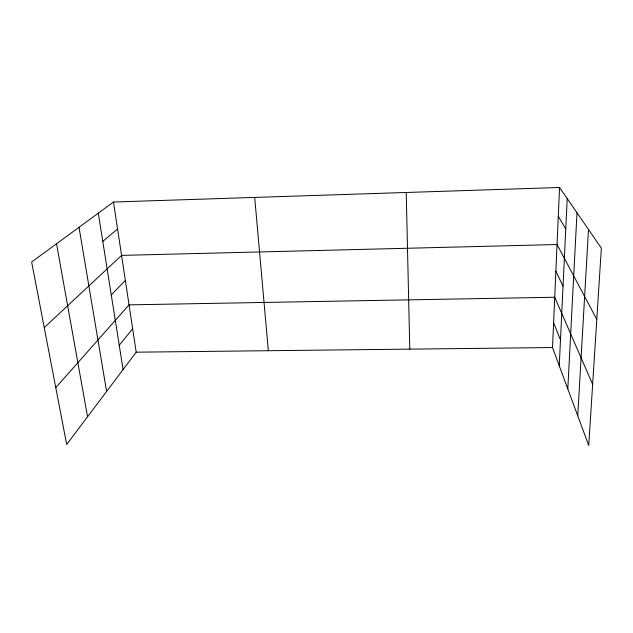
<?xml version="1.0" encoding="UTF-8"?>
<svg xmlns="http://www.w3.org/2000/svg" width="633" height="633" viewBox="0 0 633 633"><rect width="100%" height="100%" fill="white"/><g stroke="black" fill="none" stroke-linecap="round" stroke-linejoin="round"><path stroke-width="0.95" d="M559.564 187.487L601.35 248.152L588.73 445.513L552.514 347.549L559.564 187.487L113.505 202.022L31.65 262.007L66.679 444.469L136.198 352.185L113.505 202.022M559.255 365.787L567.215 198.596M567.801 388.899L576.995 212.799M577.747 415.794L588.492 229.494M119.241 345.262L132.661 328.78M55.775 387.657L129.045 304.861L554.73 297.249L592.646 384.35M111.266 294.938L125.35 280.403M44.247 327.601L121.576 255.392L557.056 244.528L596.792 319.404M102.775 241.363L117.588 229.027M136.198 352.185L552.514 347.549M558.298 216.367L565.775 228.853M555.877 271.201L563.046 286.195M553.614 322.688L560.49 339.905M56.535 243.776L87.552 416.759M79.014 227.302L106.605 391.471M98.305 213.163L123.095 369.569M254.688 197.425L268.345 350.714M406.22 192.487L409.788 349.139"/></g></svg>
